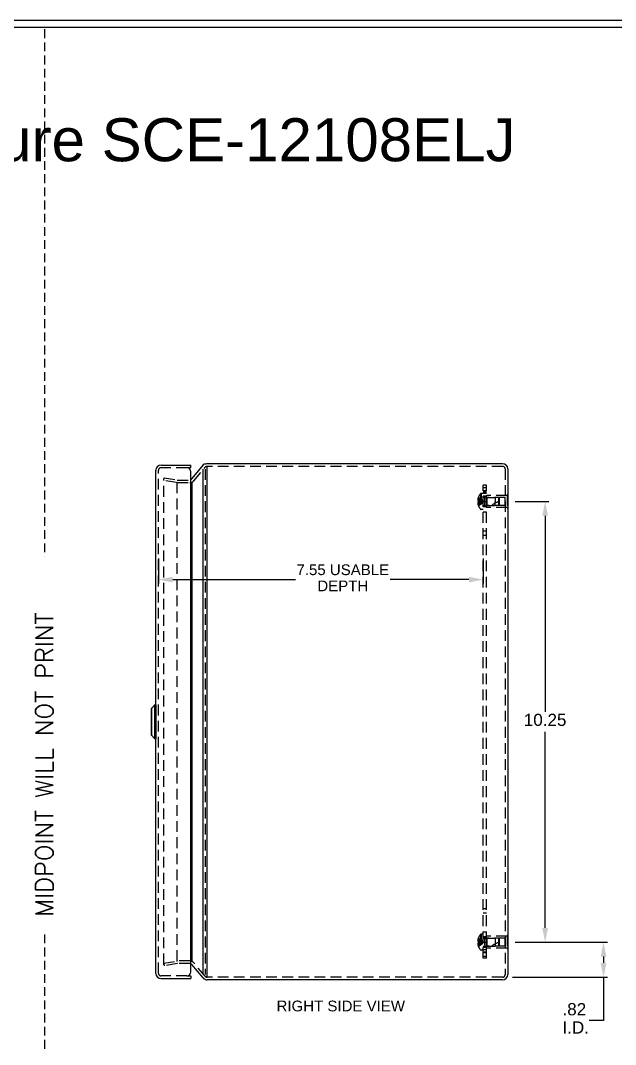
# Model space of a CAD drawing. Header units: inches. Extents: x 0 to 56, y -0.1 to 35.9.
# Drawn here: x 27.47 to 41.31, y 12.08 to 35.9 of the extents above; entities that cross this region are included whole.
import ezdxf
from ezdxf.enums import TextEntityAlignment as Align

# ---------------------------------------------------------------- set-up
doc = ezdxf.new("R2010")
doc.units = ezdxf.units.IN
doc.header["$MEASUREMENT"] = 0
doc.linetypes.add('HIDDEN', pattern=[0.375, 0.25, -0.125])
doc.linetypes.add('HIDDEN2', pattern=[0.1875, 0.125, -0.0625])
for name, color, linetype in [('DEFAULT_2', 8, 'HIDDEN'), ('DIMENSIONS', 7, 'Continuous'), ('DOOR_ASSEMBLY', 7, 'Continuous'), ('SUBPANEL', 7, 'Continuous')]:
    doc.layers.add(name, color=color, linetype=linetype)
doc.layers.add('MidPoint', color=210, linetype='HIDDEN2', plot=False)
doc.styles.add('Fields', font='simplex.shx', dxfattribs={"height": 0.185})
doc.styles.get("Standard").update_dxf_attribs({"font": 'arial.ttf'})
doc.dimstyles.new('DIMSTYLE_1', dxfattribs={"dimtxt": 0.25, "dimasz": 0.333333, "dimexe": 0.09, "dimexo": 0.07, "dimgap": 0.0375, "dimtad": 0, "dimtih": 1, "dimtoh": 1, "dimzin": 4, "dimdsep": 46, "dimtxsty": 'Standard', "dimblk": '_FILLED', "dimblk1": '_FILLED', "dimblk2": '_FILLED', "dimcen": 0.09, "dimadec": 3, "dimazin": 1, "dimtfac": 1, "dimtdec": 3, "dimtofl": 0, "dimtmove": 0, "dimatfit": 3, "dimldrblk": '_FILLED', "dimfxl": 1, "dimtolj": 1, "dimtzin": 4, "dimarcsym": 0})
doc.dimstyles.new('DIMSTYLE_3', dxfattribs={"dimtxt": 0.283333, "dimasz": 0.333333, "dimexe": 0.09, "dimexo": 0.07, "dimgap": 0.0425, "dimtad": 0, "dimtih": 1, "dimtoh": 1, "dimzin": 4, "dimdsep": 46, "dimtxsty": 'Standard', "dimblk": '_FILLED', "dimblk1": '_FILLED', "dimblk2": '_FILLED', "dimcen": 0.09, "dimadec": 3, "dimazin": 1, "dimtfac": 1, "dimtdec": 3, "dimtofl": 0, "dimtmove": 0, "dimatfit": 3, "dimldrblk": '_FILLED', "dimfxl": 1, "dimtolj": 1, "dimtzin": 4, "dimarcsym": 0})

# ---------------------------------------------------------------- blocks, each defined once
blk = doc.blocks.new('RG_Master_Ver_4_2_2')
at = {"color": 3}
blk.add_line((34.028, 21.856), (0.25, 21.856), dxfattribs=at)
blk.add_lwpolyline([(0, -0.044), (34.25, -0.044), (34.25, 21.956), (0, 21.956)], close=True, dxfattribs=at)
at = {"layer": 'MidPoint'}
for p, q in [((17.141, 21.831), (17.141, 14.331)), ((17.141, 8.956), (17.141, 1.581))]:
    blk.add_line(p, q, dxfattribs=at)
at = {"style": 'Fields'}
for tag, p in [('DESCRIPTION_3', (13.116, 1.307)), ('DRN_3', (15.472, 1.307)), ('CHK_3', (16.529, 1.307)), ('APP_3', (17.552, 1.307)), ('DATE_3', (18.829, 1.307)), ('CUSTOMER', (28.997, 1.214)), ('DRAWING_DESC', (32.229, 1.246)), ('DESCRIPTION_2', (13.116, 0.951)), ('DRN_2', (15.472, 0.951)), ('CHK_2', (16.529, 0.951)), ('APP_2', (17.552, 0.951)), ('DATE_2', (18.829, 0.951)), ('DRAWING_#', (32.125, 0.894)), ('SIZE', (30.715, 0.894)), ('REV', (33.543, 0.894)), ('PROJECT_#', (28.981, 0.581)), ('DESCRIPTION_1', (13.116, 0.596)), ('DRN_1', (15.472, 0.596)), ('CHK_1', (16.529, 0.596)), ('APP_1', (17.552, 0.596)), ('DATE_1', (18.829, 0.596)), ('DRN_BY', (30.875, 0.524)), ('CHK_BY', (31.762, 0.524)), ('APP_BY', (32.75, 0.524)), ('SCALE', (33.652, 0.524)), ('PROJECT_NAME', (29.021, 0.176)), ('SHEETNUM', (32.753, 0.176)), ('TTL_SHTS', (33.547, 0.176))]:
    blk.add_attdef(tag, text='', height=0.125, dxfattribs=at).set_placement(p, align=Align.CENTER)
at = {"style": 'Fields', "flags": 9}
blk.add_attdef('WD_TB', (9.953, 0.194), '', height=0.0638, dxfattribs=at)
at = {"layer": 'MidPoint', "insert": (17.016, 9.206), "char_height": 0.25, "attachment_point": 1, "rotation": 90, "style": 'Fields'}
blk.add_mtext_dynamic_manual_height_columns('MIDPOINT WILL NOT PRINT', width=5.375, gutter_width=0.575, heights=[0], dxfattribs=at)
blk = doc.blocks.new('_FILLED')
at = {"color": 0, "linetype": 'ByBlock'}
blk.add_solid([(0, 0), (-1, 0.2), (-1, -0.2)], dxfattribs=at)
blk = doc.blocks.new('*D5')
at = {"layer": 'Defpoints', "color": 0, "linetype": 'Continuous', "transparency": 16777216}
for p in [(38.91, 24.714), (38.91, 14.464), (39.674, 14.464)]:
    blk.add_point(p, dxfattribs=at)
at = {"layer": 'DIMENSIONS', "color": 0, "linetype": 'Continuous', "lineweight": -2, "transparency": 16777216}
for p, q in [((38.98, 24.714), (39.764, 24.714)), ((39.674, 24.381), (39.674, 19.819)), ((39.674, 14.797), (39.674, 19.356)), ((38.98, 14.464), (39.764, 14.464))]:
    blk.add_line(p, q, dxfattribs=at)
at = {"layer": 'DIMENSIONS', "color": 0, "linetype": 'Continuous', "lineweight": -2, "transparency": 16777216, "xscale": 0.3333333333, "yscale": 0.3333333333, "zscale": 0.3333333333}
for p, rotation in [((39.674, 24.714), 90), ((39.674, 14.464), 270)]:
    blk.add_blockref('_FILLED', p, dxfattribs=dict(at, rotation=rotation))
at = {"layer": 'DIMENSIONS', "color": 0, "linetype": 'Continuous', "transparency": 16777216, "insert": (39.674, 19.776), "char_height": 0.2833, "width": 0.99009, "attachment_point": 2, "line_spacing_factor": 0.9}
blk.add_mtext('\\A1;10.25', dxfattribs=at)
blk = doc.blocks.new('*D6')
at = {"layer": 'Defpoints', "color": 0, "linetype": 'Continuous', "transparency": 16777216}
for p in [(38.91, 14.464), (41.033, 14.464), (38.849, 13.649)]:
    blk.add_point(p, dxfattribs=at)
at = {"layer": 'DIMENSIONS', "color": 0, "linetype": 'Continuous', "lineweight": -2, "transparency": 16777216}
for p, q in [((38.98, 14.464), (41.123, 14.464)), ((41.033, 14.131), (41.033, 13.982)), ((38.919, 13.649), (41.123, 13.649)), ((41.033, 13.649), (41.033, 12.646)), ((41.033, 12.646), (40.699, 12.646))]:
    blk.add_line(p, q, dxfattribs=at)
at = {"layer": 'DIMENSIONS', "color": 0, "linetype": 'Continuous', "lineweight": -2, "transparency": 16777216, "xscale": 0.3333333333, "yscale": 0.3333333333, "zscale": 0.3333333333}
for p, rotation in [((41.033, 14.464), 90), ((41.033, 13.649), 270)]:
    blk.add_blockref('_FILLED', p, dxfattribs=dict(at, rotation=rotation))
at = {"layer": 'DIMENSIONS', "color": 0, "linetype": 'Continuous', "transparency": 16777216, "insert": (40.078, 13.047), "char_height": 0.2833, "width": 0.61406, "attachment_point": 1, "line_spacing_factor": 0.9}
blk.add_mtext('\\A1;.82\\PI.D.', dxfattribs=at)
blk = doc.blocks.new('*D14')
at = {"layer": 'Defpoints', "color": 0, "linetype": 'Continuous', "transparency": 16777216}
for p in [(30.681, 23.453), (38.234, 23.453), (30.681, 22.896)]:
    blk.add_point(p, dxfattribs=at)
at = {"layer": 'DIMENSIONS', "color": 0, "linetype": 'Continuous', "lineweight": -2, "transparency": 16777216}
for p, q in [((30.681, 23.383), (30.681, 22.806)), ((38.234, 23.383), (38.234, 22.806)), ((31.014, 22.896), (33.871, 22.896)), ((37.901, 22.896), (36.066, 22.896))]:
    blk.add_line(p, q, dxfattribs=at)
at = {"layer": 'DIMENSIONS', "color": 0, "linetype": 'Continuous', "lineweight": -2, "transparency": 16777216, "xscale": 0.3333333333, "yscale": 0.3333333333, "zscale": 0.3333333333, "rotation": 180}
blk.add_blockref('_FILLED', (30.681, 22.896), dxfattribs=at)
at = {"layer": 'DIMENSIONS', "color": 0, "linetype": 'Continuous', "lineweight": -2, "transparency": 16777216, "xscale": 0.3333333333, "yscale": 0.3333333333, "zscale": 0.3333333333}
blk.add_blockref('_FILLED', (38.234, 22.896), dxfattribs=at)
at = {"layer": 'DIMENSIONS', "color": 0, "linetype": 'Continuous', "transparency": 16777216, "insert": (34.968, 23.25), "char_height": 0.25, "width": 2.15149, "attachment_point": 2, "line_spacing_factor": 0.9}
blk.add_mtext('\\A1;7.55 USABLE\\PDEPTH', dxfattribs=at)

msp = doc.modelspace()

# ---------------------------------------------------------------- linework, layer by layer
at = {"color": 3, "linetype": 'Continuous'}
for p, q in [((31.7204, 25.56796), (31.45746, 25.25011)), ((38.68537, 25.58894), (31.81232, 25.58894)), ((31.81232, 13.65817), (31.81232, 25.51971)), ((31.7204, 13.70983), (31.7204, 25.46804)), ((38.80537, 25.46894), (38.80537, 13.70894)), ((31.45746, 25.15945), (31.45746, 14.01843)), ((31.7204, 13.6318), (31.45746, 13.94516)), ((38.68537, 13.58894), (31.81232, 13.58894))]:
    msp.add_line(p, q, dxfattribs=at)
at = {"color": 7, "linetype": 'Continuous'}
for p, q in [((31.77797, 25.58409), (31.75105, 25.58409)), ((31.81232, 25.51971), (31.81232, 25.52894)), ((38.80937, 24.86994), (38.80537, 24.86994)), ((38.80937, 24.86994), (38.80937, 24.55794)), ((38.80937, 24.71394), (38.80537, 24.71394)), ((38.80937, 24.55794), (38.80537, 24.55794)), ((38.80937, 14.61994), (38.80537, 14.61994)), ((38.80937, 14.61994), (38.80937, 14.30794)), ((38.80937, 14.46394), (38.80537, 14.46394)), ((38.80937, 14.30794), (38.80537, 14.30794))]:
    msp.add_line(p, q, dxfattribs=at)
at = {"color": 3, "linetype": 'Continuous'}
for points in [[(31.7204, 25.56796), (31.72268, 25.56987), (31.72504, 25.57177), (31.72747, 25.57368), (31.72997, 25.57559), (31.73254, 25.57749), (31.73518, 25.5794)], [(31.75105, 25.58409), (31.74878, 25.58401), (31.74614, 25.58371), (31.74361, 25.58319), (31.74121, 25.58248), (31.73898, 25.58159), (31.73698, 25.58057), (31.73518, 25.5794)], [(31.45746, 25.25011), (31.45643, 25.2484), (31.45538, 25.24668), (31.4543, 25.24497), (31.45319, 25.24326), (31.45205, 25.24155), (31.45088, 25.23984)], [(31.45088, 25.23984), (31.44667, 25.23384), (31.44219, 25.22785), (31.43746, 25.22186), (31.43252, 25.21587), (31.43159, 25.21478)]]:
    msp.add_lwpolyline(points, dxfattribs=at)
for centre, radius, start, end in [((31.81232, 25.46894), 0.12, 90, 106.63441), ((38.68537, 25.46894), 0.12, 0, 90), ((31.41149, 13.9066), 0.06, 40, 71.176454), ((31.81232, 13.70894), 0.12, 220, 270), ((38.68537, 13.70894), 0.12, 270, 0)]:
    msp.add_arc(centre, radius, start, end, dxfattribs=at)
at = {"layer": 'DEFAULT_2', "color": 8, "linetype": 'HIDDEN'}
for p, q in [((31.50342, 25.19414), (31.76636, 25.5075)), ((31.8522, 25.52894), (31.81232, 25.52894)), ((38.68537, 25.52894), (31.8522, 25.52894)), ((30.80505, 25.20544), (30.81547, 25.26453)), ((30.81547, 25.26453), (31.1123, 25.21219)), ((31.76636, 25.46804), (31.76636, 13.70985)), ((38.74537, 25.46894), (38.74537, 13.70894)), ((30.80505, 13.94819), (30.80505, 25.22968)), ((31.10188, 25.1531), (30.80505, 25.20544)), ((31.1123, 14.0283), (31.1123, 25.14957)), ((31.12272, 25.21128), (31.41149, 25.21128)), ((31.12272, 25.15128), (31.41149, 25.15128)), ((38.30937, 24.57394), (38.30937, 24.85394)), ((38.78837, 24.85394), (38.30937, 24.85394)), ((38.31937, 24.80894), (38.30937, 24.81894)), ((38.31937, 24.80894), (38.31937, 24.61894)), ((38.74687, 24.80894), (38.31937, 24.80894)), ((38.74687, 24.61894), (38.74687, 24.80894)), ((38.78837, 24.86994), (38.78837, 24.55794)), ((38.80537, 24.86994), (38.78837, 24.86994)), ((38.31937, 24.61894), (38.30937, 24.60894)), ((38.78837, 24.57394), (38.30937, 24.57394)), ((38.74687, 24.61894), (38.31937, 24.61894)), ((38.80537, 24.71394), (38.78837, 24.71394)), ((38.80537, 24.55794), (38.78837, 24.55794)), ((38.78837, 14.60394), (38.30937, 14.60394)), ((38.30937, 14.32394), (38.30937, 14.60394)), ((38.31937, 14.55894), (38.30937, 14.56894)), ((38.74687, 14.55894), (38.31937, 14.55894)), ((38.31937, 14.55894), (38.31937, 14.36894)), ((38.74687, 14.36894), (38.74687, 14.55894)), ((38.80537, 14.61994), (38.78837, 14.61994)), ((38.78837, 14.61994), (38.78837, 14.30794)), ((38.31937, 14.36894), (38.30937, 14.35894)), ((38.78837, 14.32394), (38.30937, 14.32394)), ((38.74687, 14.36894), (38.31937, 14.36894)), ((38.80537, 14.46394), (38.78837, 14.46394)), ((38.80537, 14.30794), (38.78837, 14.30794)), ((30.80505, 13.97243), (31.10188, 14.02477)), ((30.80505, 13.97243), (30.81547, 13.91334)), ((31.1123, 13.96568), (30.81547, 13.91334)), ((31.41149, 14.0266), (31.12272, 14.0266)), ((31.41149, 13.9666), (31.12272, 13.9666)), ((31.76636, 13.67037), (31.50342, 13.98373)), ((31.8522, 13.64894), (31.81232, 13.64894)), ((38.68537, 13.64894), (31.8522, 13.64894))]:
    msp.add_line(p, q, dxfattribs=at)
for points in [[(30.80505, 25.22968), (30.80511, 25.23078), (30.80528, 25.23184), (30.80557, 25.23289), (30.80597, 25.2339), (30.80647, 25.23486), (30.80708, 25.23576), (30.80778, 25.23659), (30.80856, 25.23733), (30.80941, 25.23799), (30.81034, 25.23854)], [(30.81034, 25.23854), (30.81131, 25.239), (30.81233, 25.23934), (30.81338, 25.23956), (30.81445, 25.23967), (30.81489, 25.23968)], [(30.81489, 25.23968), (30.81551, 25.23966), (30.81658, 25.23953)], [(30.80505, 13.94819), (30.80511, 13.9471), (30.80528, 13.94603), (30.80557, 13.94498), (30.80597, 13.94397), (30.80647, 13.94301)], [(30.81131, 13.93888), (30.81034, 13.93933), (30.80941, 13.93988), (30.80856, 13.94054), (30.80778, 13.94128), (30.80708, 13.94211), (30.80647, 13.94301)], [(30.81489, 13.93819), (30.81445, 13.9382), (30.81338, 13.93831), (30.81233, 13.93853), (30.81131, 13.93888)], [(30.81658, 13.93834), (30.81551, 13.93821), (30.81489, 13.93819)]]:
    msp.add_lwpolyline(points, dxfattribs=at)
for centre, radius, start, end in [((31.81232, 25.46894), 0.06, 90, 140), ((38.68537, 25.46894), 0.06, 0, 90), ((31.12272, 25.27128), 0.12, 260, 270), ((31.12272, 25.27128), 0.06, 260, 270), ((31.41149, 25.27128), 0.12, 270, 320), ((31.12272, 13.9066), 0.12, 90, 100), ((31.12272, 13.9066), 0.06, 90, 100), ((31.41149, 13.9066), 0.12, 40, 90), ((31.41149, 13.9066), 0.06, 71.176454, 90), ((31.81232, 13.70894), 0.06, 220, 270), ((38.68537, 13.70894), 0.06, 270, 0)]:
    msp.add_arc(centre, radius, start, end, dxfattribs=at)
at = {"layer": 'DOOR_ASSEMBLY', "color": 3, "linetype": 'Continuous'}
for p, q in [((30.74084, 25.55894), (31.43084, 25.55894)), ((30.62084, 13.73894), (30.62084, 25.43894)), ((31.43084, 13.76894), (31.43084, 25.40894)), ((30.74084, 13.61894), (31.43084, 13.61894))]:
    msp.add_line(p, q, dxfattribs=at)
at = {"layer": 'DOOR_ASSEMBLY', "color": 8, "linetype": 'HIDDEN'}
for p, q in [((31.34084, 25.49894), (30.74084, 25.49894)), ((30.68084, 13.73894), (30.68084, 25.43894)), ((31.34084, 13.67894), (30.74084, 13.67894))]:
    msp.add_line(p, q, dxfattribs=at)
at = {"layer": 'DOOR_ASSEMBLY', "color": 7, "linetype": 'Continuous'}
for p, q in [((31.43084, 25.49894), (31.34084, 25.49894)), ((31.43084, 25.49894), (31.43084, 25.55894)), ((30.51384, 19.89484), (30.51384, 19.28303)), ((30.59904, 19.98299), (30.51592, 19.89986)), ((30.51592, 19.89986), (30.51592, 19.27801)), ((30.59904, 19.19489), (30.59904, 19.98299)), ((30.61778, 19.98299), (30.59904, 19.98299)), ((30.61778, 19.98299), (30.61778, 19.19489)), ((30.59904, 19.19489), (30.51592, 19.27801)), ((30.61778, 19.19489), (30.59904, 19.19489)), ((30.61684, 15.30094), (30.61684, 15.55694)), ((30.61684, 15.55694), (30.62084, 15.55694)), ((30.61684, 15.30094), (30.62084, 15.30094)), ((31.34084, 13.67894), (31.43084, 13.67894)), ((31.43084, 13.67894), (31.43084, 13.61894))]:
    msp.add_line(p, q, dxfattribs=at)
at = {"layer": 'DOOR_ASSEMBLY', "color": 3, "linetype": 'Continuous'}
for centre, radius, start, end in [((30.74084, 25.43894), 0.12, 90, 180), ((31.34084, 25.40894), 0.09, 0, 90), ((30.74084, 13.73894), 0.12, 180, 270), ((31.34084, 13.76894), 0.09, 270, 0)]:
    msp.add_arc(centre, radius, start, end, dxfattribs=at)
at = {"layer": 'DOOR_ASSEMBLY', "color": 8, "linetype": 'HIDDEN'}
for centre, start, end in [((30.74084, 25.43894), 90, 180), ((30.74084, 13.73894), 180, 270)]:
    msp.add_arc(centre, 0.06, start, end, dxfattribs=at)
at = {"layer": 'DOOR_ASSEMBLY', "color": 7, "linetype": 'Continuous'}
for centre, radius, start, end in [((30.52094, 19.89484), 0.0071, 135.000013, 180.000017), ((30.61778, 19.97993), 0.00305, 359.999979, 90), ((30.52094, 19.28303), 0.0071, 179.999983, 224.999987), ((30.61778, 19.19794), 0.00305, 270, 0.000021)]:
    msp.add_arc(centre, radius, start, end, dxfattribs=at)
at = {"layer": 'SUBPANEL', "color": 8, "linetype": 'HIDDEN'}
for p, q in [((38.23437, 14.08894), (38.23437, 25.08894)), ((38.30937, 25.08894), (38.23437, 25.08894)), ((38.23437, 25.03723), (38.30937, 25.03723)), ((38.30937, 14.08894), (38.30937, 25.08894)), ((38.12101, 24.78244), (38.11096, 24.78244)), ((38.12141, 24.8132), (38.12101, 24.81344)), ((38.12141, 24.8132), (38.12101, 24.81222)), ((38.12101, 24.81222), (38.12101, 24.72944)), ((38.17331, 24.89421), (38.17331, 24.53366)), ((38.18782, 24.90044), (38.18782, 24.52744)), ((38.23437, 24.90044), (38.18782, 24.90044)), ((38.30937, 24.96394), (38.23437, 24.96394)), ((38.23437, 24.93489), (38.30937, 24.93489)), ((38.30937, 24.89494), (38.23437, 24.89494)), ((38.30937, 24.83894), (38.23437, 24.83894)), ((38.30937, 24.82294), (38.23437, 24.82294)), ((38.26257, 24.80794), (38.26257, 24.61994)), ((38.26257, 24.80794), (38.50937, 24.80794)), ((38.50937, 24.80794), (38.50937, 24.71394)), ((38.59942, 24.79893), (38.50937, 24.80794)), ((38.59942, 24.62894), (38.59942, 24.79893)), ((38.60937, 24.78793), (38.59942, 24.79893)), ((38.60937, 24.63994), (38.60937, 24.78793)), ((38.12101, 24.74883), (38.10606, 24.74883)), ((38.12101, 24.67904), (38.10606, 24.67904)), ((38.12101, 24.72944), (38.11096, 24.72944)), ((38.12101, 24.69844), (38.11096, 24.69844)), ((38.12101, 24.64544), (38.11096, 24.64544)), ((38.12141, 24.7294), (38.12101, 24.72944)), ((38.12101, 24.72944), (38.14348, 24.72727)), ((38.12101, 24.69844), (38.14348, 24.70061)), ((38.12101, 24.69844), (38.12141, 24.69847)), ((38.12101, 24.69844), (38.12101, 24.61565)), ((38.12101, 24.61565), (38.12141, 24.61467)), ((38.12141, 24.61467), (38.12101, 24.61443)), ((38.12129, 24.72684), (38.12141, 24.7294)), ((38.12141, 24.69847), (38.12129, 24.70103)), ((38.14316, 24.70057), (38.16497, 24.70292)), ((38.16472, 24.70289), (38.18586, 24.70541)), ((38.18568, 24.70538), (38.20617, 24.70807)), ((38.23437, 24.71394), (38.30937, 24.71394)), ((38.30937, 24.60494), (38.23437, 24.60494)), ((38.30937, 24.58894), (38.23437, 24.58894)), ((38.26257, 24.61994), (38.50936, 24.61994)), ((38.50936, 24.61994), (38.50937, 24.71394)), ((38.59942, 24.62894), (38.50936, 24.61994)), ((38.60937, 24.63994), (38.59942, 24.62894)), ((38.23437, 24.52744), (38.18782, 24.52744)), ((38.23437, 24.47199), (38.30937, 24.47199)), ((38.23437, 24.03241), (38.30937, 24.03241)), ((38.23437, 23.93115), (38.30937, 23.93115)), ((38.23437, 15.24672), (38.30937, 15.24672)), ((38.23437, 15.14546), (38.30937, 15.14546)), ((38.12101, 14.53244), (38.11096, 14.53244)), ((38.12141, 14.5632), (38.12101, 14.56344)), ((38.12141, 14.5632), (38.12101, 14.56222)), ((38.12101, 14.56222), (38.12101, 14.47944)), ((38.17331, 14.64421), (38.17331, 14.28366)), ((38.23437, 14.65044), (38.18782, 14.65044)), ((38.18782, 14.65044), (38.18782, 14.27744)), ((38.23437, 14.70588), (38.30937, 14.70588)), ((38.30937, 14.58894), (38.23437, 14.58894)), ((38.30937, 14.57294), (38.23437, 14.57294)), ((38.26257, 14.55794), (38.50937, 14.55794)), ((38.26257, 14.55794), (38.26257, 14.36994)), ((38.50937, 14.55794), (38.50936, 14.36994)), ((38.59942, 14.54893), (38.50937, 14.55794)), ((38.60937, 14.53793), (38.59942, 14.54893)), ((38.59942, 14.37894), (38.59942, 14.54893)), ((38.60937, 14.38994), (38.60937, 14.53793)), ((38.12101, 14.49883), (38.10606, 14.49883)), ((38.12101, 14.42904), (38.10606, 14.42904)), ((38.12101, 14.47944), (38.11096, 14.47944)), ((38.12101, 14.44844), (38.11096, 14.44844)), ((38.12101, 14.39544), (38.11096, 14.39544)), ((38.12141, 14.4794), (38.12101, 14.47944)), ((38.12101, 14.47944), (38.14348, 14.47727)), ((38.12101, 14.44844), (38.14348, 14.45061)), ((38.12101, 14.44844), (38.12141, 14.44847)), ((38.12101, 14.44844), (38.12101, 14.36565)), ((38.12101, 14.36565), (38.12141, 14.36467)), ((38.12141, 14.36467), (38.12101, 14.36443)), ((38.12141, 14.4794), (38.12129, 14.47684)), ((38.12129, 14.45103), (38.12141, 14.44847)), ((38.14316, 14.45057), (38.16497, 14.45292)), ((38.16472, 14.45289), (38.18586, 14.45541)), ((38.18568, 14.45538), (38.20617, 14.45807)), ((38.23437, 14.46394), (38.30937, 14.46394)), ((38.30937, 14.35494), (38.23437, 14.35494)), ((38.30937, 14.33894), (38.23437, 14.33894)), ((38.26257, 14.36994), (38.50936, 14.36994)), ((38.59942, 14.37894), (38.50936, 14.36994)), ((38.60937, 14.38994), (38.59942, 14.37894)), ((38.23437, 14.27744), (38.18782, 14.27744)), ((38.30937, 14.28294), (38.23437, 14.28294)), ((38.23437, 14.24298), (38.30937, 14.24298)), ((38.30937, 14.21394), (38.23437, 14.21394)), ((38.23437, 14.14064), (38.30937, 14.14064)), ((38.30937, 14.08894), (38.23437, 14.08894))]:
    msp.add_line(p, q, dxfattribs=at)
for points in [[(38.11096, 24.78244), (38.11002, 24.77824), (38.10917, 24.77404), (38.10842, 24.76984), (38.10776, 24.76563), (38.1072, 24.76142), (38.10673, 24.75722), (38.10635, 24.75302), (38.10606, 24.74883)], [(38.12101, 24.78244), (38.14316, 24.77299), (38.16472, 24.76276), (38.18568, 24.75174), (38.20605, 24.73992), (38.22583, 24.72732), (38.24501, 24.71394)], [(38.12141, 24.8132), (38.14348, 24.79951), (38.16497, 24.78467), (38.18586, 24.76869), (38.20617, 24.75158), (38.22588, 24.73333), (38.24501, 24.71394)], [(38.10606, 24.74883), (38.10633, 24.74651), (38.10669, 24.74417), (38.10714, 24.74182), (38.10769, 24.73944), (38.10833, 24.73701), (38.10909, 24.73454), (38.10997, 24.73201), (38.11096, 24.72944)], [(38.11096, 24.69844), (38.10997, 24.69586), (38.10909, 24.69333), (38.10833, 24.69086), (38.10769, 24.68843), (38.10714, 24.68605), (38.10669, 24.6837), (38.10633, 24.68136), (38.10606, 24.67904)], [(38.10606, 24.67904), (38.10635, 24.67485), (38.10673, 24.67065), (38.1072, 24.66645), (38.10776, 24.66224), (38.10842, 24.65803), (38.10917, 24.65383), (38.11002, 24.64963), (38.11096, 24.64544)], [(38.12101, 24.74883), (38.14316, 24.74402), (38.16472, 24.73881), (38.18568, 24.73319), (38.20605, 24.72718), (38.22583, 24.72076), (38.24501, 24.71394)], [(38.12141, 24.7294), (38.12129, 24.72684), (38.12119, 24.72427), (38.12111, 24.7217), (38.12106, 24.71912), (38.12102, 24.71653), (38.12101, 24.71394)], [(38.12101, 24.64544), (38.14316, 24.65488), (38.16472, 24.66511), (38.18568, 24.67614), (38.20605, 24.68795), (38.22583, 24.70055), (38.24501, 24.71394)], [(38.12101, 24.71394), (38.12102, 24.71134), (38.12106, 24.70876), (38.12111, 24.70618), (38.12119, 24.7036), (38.12129, 24.70103), (38.12141, 24.69847)], [(38.12101, 24.67904), (38.14316, 24.68385), (38.16472, 24.68906), (38.18568, 24.69468), (38.20605, 24.70069), (38.22583, 24.70711), (38.24501, 24.71394)], [(38.12106, 24.71912), (38.12111, 24.7217), (38.12119, 24.72427)], [(38.12119, 24.7036), (38.12111, 24.70617), (38.12106, 24.70875)], [(38.12141, 24.61467), (38.14348, 24.62837), (38.16497, 24.6432), (38.18586, 24.65918), (38.20617, 24.67629), (38.22588, 24.69454), (38.24501, 24.71394)], [(38.14316, 24.7273), (38.16497, 24.72495), (38.18586, 24.72247), (38.20617, 24.7198), (38.22588, 24.71696), (38.24501, 24.71394)], [(38.16472, 24.72498), (38.18568, 24.72249), (38.20605, 24.71982), (38.22583, 24.71696), (38.24501, 24.71394)], [(38.20605, 24.70805), (38.22583, 24.71091), (38.24501, 24.71394)], [(38.20617, 24.70807), (38.22588, 24.71091), (38.24501, 24.71394)], [(38.11096, 14.53244), (38.11002, 14.52824), (38.10917, 14.52404), (38.10842, 14.51984), (38.10776, 14.51563), (38.1072, 14.51142), (38.10673, 14.50722), (38.10635, 14.50302), (38.10606, 14.49883)], [(38.12101, 14.53244), (38.14316, 14.52299), (38.16472, 14.51276), (38.18568, 14.50174), (38.20605, 14.48992), (38.22583, 14.47732), (38.24501, 14.46394)], [(38.12141, 14.5632), (38.14348, 14.54951), (38.16497, 14.53467), (38.18586, 14.51869), (38.20617, 14.50158), (38.22588, 14.48333), (38.24501, 14.46394)], [(38.10606, 14.49883), (38.10633, 14.49651), (38.10669, 14.49417), (38.10714, 14.49182), (38.10769, 14.48944), (38.10833, 14.48701), (38.10909, 14.48454), (38.10997, 14.48201), (38.11096, 14.47944)], [(38.11096, 14.44844), (38.10997, 14.44586), (38.10909, 14.44333), (38.10833, 14.44086), (38.10769, 14.43843), (38.10714, 14.43605), (38.10669, 14.4337), (38.10633, 14.43136), (38.10606, 14.42904)], [(38.10606, 14.42904), (38.10635, 14.42485), (38.10673, 14.42065), (38.1072, 14.41645), (38.10776, 14.41224), (38.10842, 14.40803), (38.10917, 14.40383), (38.11002, 14.39963), (38.11096, 14.39544)], [(38.12101, 14.49883), (38.14316, 14.49402), (38.16472, 14.48881), (38.18568, 14.48319), (38.20605, 14.47718), (38.22583, 14.47076), (38.24501, 14.46394)], [(38.12101, 14.46394), (38.12102, 14.46653), (38.12106, 14.46912), (38.12111, 14.4717), (38.12119, 14.47427), (38.12129, 14.47684), (38.12141, 14.4794)], [(38.12101, 14.42904), (38.14316, 14.43385), (38.16472, 14.43906), (38.18568, 14.44468), (38.20605, 14.45069), (38.22583, 14.45711), (38.24501, 14.46394)], [(38.12141, 14.44847), (38.12129, 14.45103), (38.12119, 14.4536), (38.12111, 14.45617), (38.12106, 14.45875), (38.12102, 14.46134), (38.12101, 14.46394)], [(38.12101, 14.39544), (38.14316, 14.40488), (38.16472, 14.41511), (38.18568, 14.42614), (38.20605, 14.43795), (38.22583, 14.45055), (38.24501, 14.46394)], [(38.12119, 14.47427), (38.12111, 14.4717), (38.12106, 14.46912)], [(38.12106, 14.45876), (38.12111, 14.45618), (38.12119, 14.4536)], [(38.12141, 14.36467), (38.14348, 14.37837), (38.16497, 14.3932), (38.18586, 14.40918), (38.20617, 14.42629), (38.22588, 14.44454), (38.24501, 14.46394)], [(38.14316, 14.4773), (38.16497, 14.47495), (38.18586, 14.47247), (38.20617, 14.4698), (38.22588, 14.46696), (38.24501, 14.46394)], [(38.16472, 14.47498), (38.18568, 14.47249), (38.20605, 14.46982), (38.22583, 14.46696), (38.24501, 14.46394)], [(38.20605, 14.45805), (38.22583, 14.46091), (38.24501, 14.46394)], [(38.20617, 14.45807), (38.22588, 14.46091), (38.24501, 14.46394)]]:
    msp.add_lwpolyline(points, dxfattribs=at)
for centre, radius, start, end in [((38.36319, 24.71394), 0.26136, 157.910623, 164.805888), ((38.36319, 24.71394), 0.26182, 136.486205, 157.638714), ((38.18782, 24.88044), 0.02, 90, 136.486205), ((38.26257, 24.83614), 0.0282, 180, 270), ((38.36319, 24.71394), 0.26136, 195.194112, 202.089377), ((38.36319, 24.71394), 0.26182, 202.361286, 223.513795), ((38.18782, 24.54744), 0.02, 223.513795, 270), ((38.26257, 24.59174), 0.0282, 90, 180), ((38.77956, 24.16869), 0.57119, 107.335364, 127.813764), ((38.36319, 14.46394), 0.26136, 157.910623, 164.805888), ((38.36319, 14.46394), 0.26182, 136.486205, 157.638714), ((38.18782, 14.63044), 0.02, 90, 136.486205), ((38.26257, 14.58614), 0.0282, 180, 270), ((38.36319, 14.46394), 0.26136, 195.194112, 202.089377), ((38.36319, 14.46394), 0.26182, 202.361286, 223.513795), ((38.26257, 14.34174), 0.0282, 90, 180), ((38.77956, 13.91869), 0.57119, 107.335364, 127.813764), ((38.18782, 14.29744), 0.02, 223.513795, 270)]:
    msp.add_arc(centre, radius, start, end, dxfattribs=at)

# ---------------------------------------------------------------- block references
at = {"xscale": 1.635036496350365, "yscale": 1.635036496350365, "zscale": 1.635036496350365}
msp.add_blockref('RG_Master_Ver_4_2_2', (0, 0), dxfattribs=at)

# ---------------------------------------------------------------- texts
at = {"insert": (0.25, 33.625), "char_height": 1, "attachment_point": 1}
msp.add_mtext_dynamic_manual_height_columns('\\pxqc;Saginaw Enclosure SCE-12108ELJ', width=55.5, gutter_width=1, heights=[0], dxfattribs=at)
at = {"layer": 'DIMENSIONS', "color": 2, "linetype": 'Continuous', "insert": (34.92092, 13.10517), "char_height": 0.25, "width": 2.9814126, "attachment_point": 2, "line_spacing_factor": 0.9}
msp.add_mtext('RIGHT SIDE VIEW', dxfattribs=at)

# ---------------------------------------------------------------- dimensions: what is measured, and where the dimension line sits
at = {"layer": 'DIMENSIONS', "color": 2, "linetype": 'Continuous'}
dim = msp.add_linear_dim(base=(39.67401, 14.46394), p1=(38.9102, 24.71394), p2=(38.9102, 14.46394), angle=270, dimstyle='DIMSTYLE_3', dxfattribs=at)
dim.commit()
dim.dimension.update_dxf_attribs({"geometry": '*D5', "text_midpoint": (39.67401, 19.58736), "dimtype": 160})
for base, p1, p2, angle, text, dimstyle, picture, middle in [((30.68084, 22.89596), (38.23437, 23.45346), (30.68084, 23.45346), 180, '<> USABLE\\PDEPTH', 'DIMSTYLE_1', '*D14', (34.96831, 22.89596)), ((41.0326714014, 14.4639353701), (38.8487007555, 13.6489353701), (38.9102007555, 14.4639353701), 90, '<>\\PI.D.', 'DIMSTYLE_3', '*D6', (40.3846177407, 12.6460045698))]:
    dim = msp.add_linear_dim(base=base, p1=p1, p2=p2, angle=angle, text=text, dimstyle=dimstyle, dxfattribs=at)
    dim.commit()
    dim.dimension.update_dxf_attribs({"geometry": picture, "text_midpoint": middle, "dimtype": 160})

doc.saveas('drawing.dxf')
